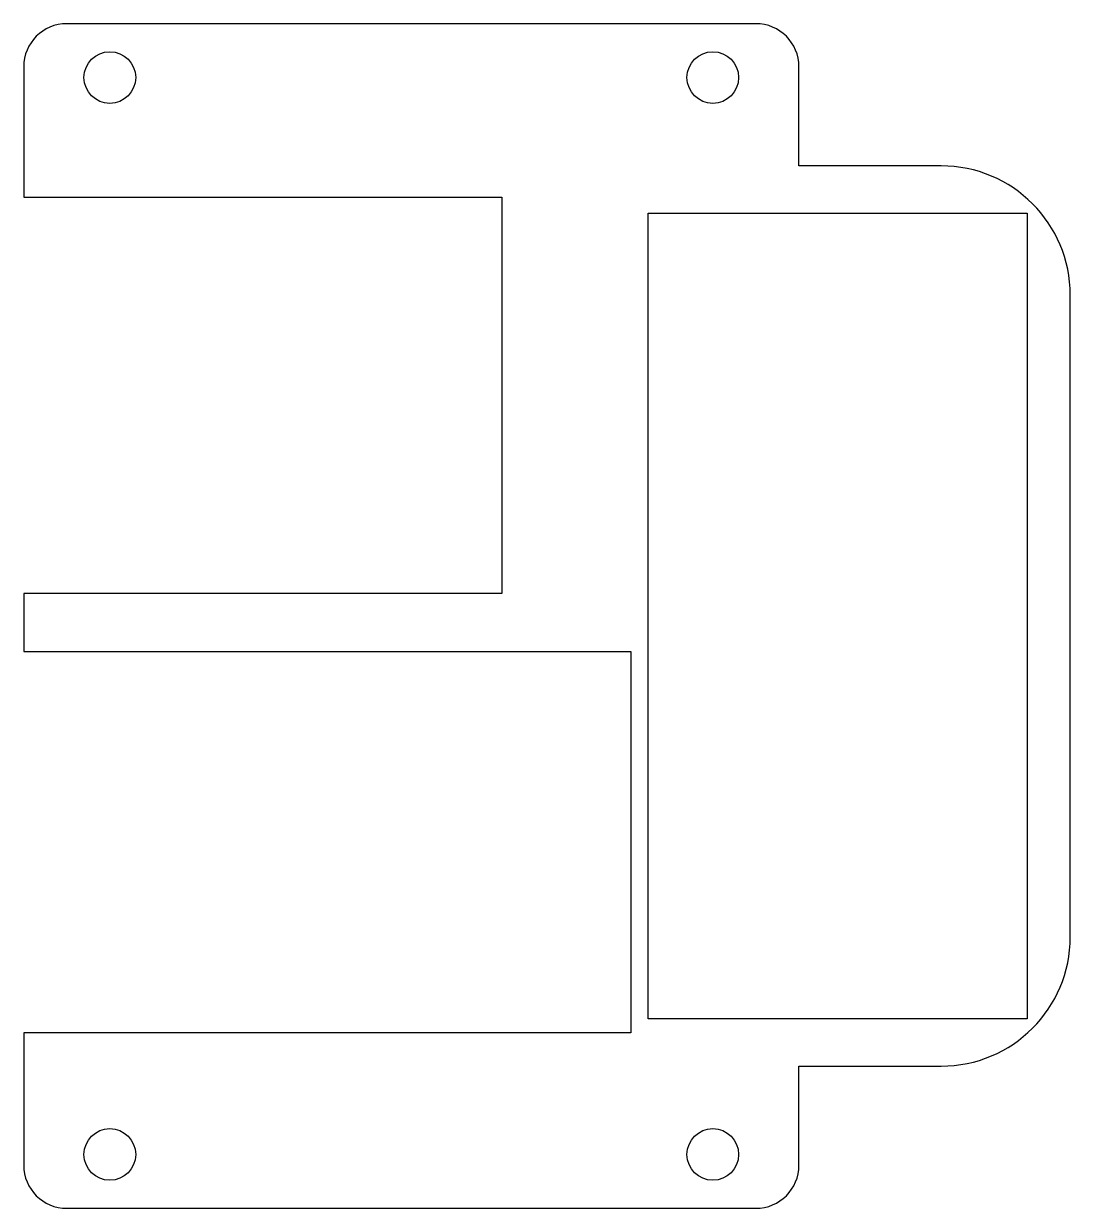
# Model space of a CAD drawing. Header units: millimetres. Extents: x 0 to 48.6, y -27.5 to 27.5.
import ezdxf

# ---------------------------------------------------------------- set-up
doc = ezdxf.new("R2010")
doc.units = ezdxf.units.MM
doc.layers.add('pod_locator_outline', color=7, linetype='Continuous')

msp = doc.modelspace()

# ---------------------------------------------------------------- linework, layer by layer
at = {"layer": 'pod_locator_outline'}
for p, q in [((34, 27.5), (2, 27.5)), ((0, 25.5), (0, 19.45)), ((36, 20.9), (36, 25.5)), ((42.6, 20.9), (36, 20.9)), ((0, 19.45), (22.2, 19.45)), ((22.2, 19.45), (22.2, 1.05)), ((29, 18.7), (46.6, 18.7)), ((29, -18.7), (29, 18.7)), ((46.6, 18.7), (46.6, -18.7)), ((48.6, -14.9), (48.6, 14.9)), ((0, 1.05), (0, -1.65)), ((22.2, 1.05), (0, 1.05)), ((0, -1.65), (28.2, -1.65)), ((28.2, -1.65), (28.2, -19.35)), ((46.6, -18.7), (29, -18.7)), ((0, -19.35), (0, -25.5)), ((28.2, -19.35), (0, -19.35)), ((36, -25.5), (36, -20.9)), ((36, -20.9), (42.6, -20.9)), ((2, -27.5), (34, -27.5))]:
    msp.add_line(p, q, dxfattribs=at)
for centre in [(4, 25), (32, 25), (4, -25), (32, -25)]:
    msp.add_circle(centre, 1.2, dxfattribs=at)
for centre, radius, start, end in [((2, 25.5), 2, 90, 180), ((34, 25.5), 2, 0, 90), ((42.6, 14.9), 6, 0, 90), ((42.6, -14.9), 6, 270, 360), ((2, -25.5), 2, -180, -90), ((34, -25.5), 2, -90, 0)]:
    msp.add_arc(centre, radius, start, end, dxfattribs=at)

doc.saveas('drawing.dxf')
